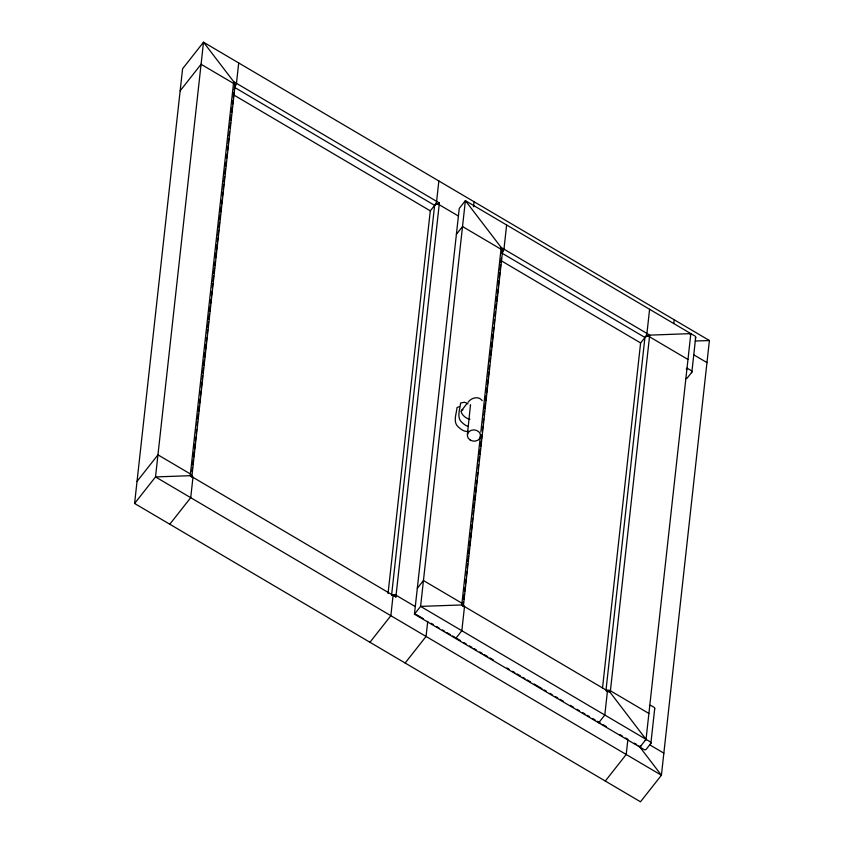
<?xml version="1.0" encoding="UTF-8"?>
<svg xmlns="http://www.w3.org/2000/svg" width="844" height="844" viewBox="0 0 844 844"><rect width="100%" height="100%" fill="white"/><g stroke="black" fill="none" stroke-linecap="round" stroke-linejoin="round"><path stroke-width="1.27" d="M461.257 411.777L461.267 411.144A6.573 3.059 38.2 0 1 462.945 409.794M467.376 434.765L470.498 404.835L470.456 405.584M134.597 503.478L182.589 68.765L203.51 42.2L709.403 340.522L661.411 775.235L640.49 801.8L134.597 503.478L155.518 476.923L203.51 42.2L233.704 81.689L234.991 84.727L234.168 89.949M192.063 471.332L192.506 467.397M192.791 464.77L193.371 459.526M193.656 456.91L194.236 451.667M194.531 449.05L195.101 443.807M195.397 441.18L195.829 437.255M196.262 433.32L196.694 429.385M197.127 425.46L197.57 421.525M197.855 418.898L198.435 413.666M198.72 411.039L199.3 405.795M199.595 403.179L200.028 399.244M200.461 395.308L200.893 391.384M201.326 387.449L201.906 382.205M202.191 379.589L202.634 375.654M202.919 373.037L203.499 367.794M203.784 365.167L204.364 359.924M204.659 357.307L205.229 352.064M205.525 349.437L206.105 344.204M206.39 341.577L206.822 337.642M207.255 333.718L207.698 329.782M207.983 327.166L208.563 321.923M208.848 319.296L209.428 314.052M209.723 311.436L210.293 306.193M210.589 303.576L211.021 299.641M211.454 295.706L211.886 291.771M212.319 287.846L212.762 283.911M213.047 281.295L213.627 276.051M213.912 273.424L214.492 268.181M214.787 265.565L215.22 261.629M215.653 257.705L216.233 252.462M216.518 249.835L217.098 244.591M217.383 241.975L217.826 238.04M218.111 235.423L218.691 230.18M218.976 227.553L219.556 222.31M219.851 219.693L220.421 214.45M220.717 211.833L221.297 206.59M221.582 203.963L222.014 200.039M222.447 196.103L222.89 192.168M223.175 189.552L223.755 184.308M224.04 181.682L224.62 176.449M224.915 173.822L225.485 168.578M225.781 165.962L226.213 162.027M226.646 158.092L227.078 154.167M227.511 150.232L227.954 146.297M228.239 143.68L228.819 138.437M229.104 135.81L229.547 131.886M229.979 127.95L230.56 122.707M230.845 120.091L231.425 114.847M231.71 112.22L232.29 106.988M232.585 104.361L233.018 100.425M233.303 97.809L233.883 92.566M234.991 85.961L191.873 476.522A3.292 2.796 6.3 0 0 190.396 473.969L157.955 454.842L137.034 481.397M238.704 62.952L236.457 83.313A3.292 0.812 -59.5 0 1 234.463 87.322L434.618 205.356A3.302 2.806 6.3 0 1 439.175 204.691L458.324 215.98M388.04 593.543L430.292 210.852L435.188 204.754L439.376 202.971L395.868 596.972L190.206 475.689L155.518 476.923L661.411 775.235L638.887 745.79M391.648 594.598L434.618 205.356A3.292 0.812 -59.5 0 0 436.612 201.336L438.859 180.985M395.287 594.904L395.868 596.972M650.766 743.532L646.293 749.208A1.646 1.393 6.3 0 1 644.014 749.556L641.282 747.932A1.646 1.393 6.3 0 1 640.712 746.138L639.91 747.13L414.457 614.179L459.252 208.447L465.382 200.661L690.835 333.612L646.04 739.344L645.27 740.346A1.646 1.393 6.3 0 1 647.411 740.146L650.154 741.77A1.677 1.424 6.3 0 1 650.808 743.448L650.418 743.965M427.739 621.279L426.062 636.45L405.141 663.015M473.495 206.801L474.054 201.737M480.542 434.713L461.752 604.948L610.223 692.491L646.04 739.344L639.91 747.13M480.837 432.107L501.209 247.514L465.382 200.661L420.597 606.393L414.457 614.179M463.029 605.823L463.462 601.909M463.757 599.293L464.327 594.071M464.622 591.454L465.055 587.54M465.487 583.615L465.92 579.701M466.352 575.777L466.785 571.863M467.217 567.949L467.65 564.024M467.935 561.408L468.515 556.185M468.8 553.58L469.38 548.347M469.665 545.741L470.245 540.508M470.53 537.902L471.11 532.68M471.395 530.064L471.975 524.841M472.26 522.225L472.693 518.311M473.125 514.386L473.558 510.472M473.843 507.856L474.423 502.634M474.708 500.017L475.288 494.795M475.573 492.179L476.153 486.956M476.438 484.351L476.871 480.426M477.303 476.512L477.736 472.587M478.168 468.673L478.601 464.749M479.033 460.835L479.466 456.921M479.761 454.304L480.341 449.082M480.626 446.465L481.207 441.243M481.491 438.627L481.924 434.713M482.357 430.788L482.789 426.874M483.222 422.949L483.654 419.035M484.087 415.121L484.519 411.197M484.804 408.58L485.384 403.358M485.669 400.752L486.249 395.519M486.534 392.914L487.115 387.681M487.399 385.075L487.98 379.853M488.265 377.236L488.845 372.014M489.13 369.398L489.562 365.484M489.995 361.559L490.427 357.645M490.723 355.029L491.292 349.806M491.588 347.19L492.157 341.968M492.453 339.351L493.023 334.129M493.318 331.523L493.751 327.599M494.183 323.685L494.616 319.76M495.048 315.846L495.481 311.921M495.913 308.007L496.346 304.083M496.631 301.477L497.211 296.255M497.496 293.638L497.928 289.724M498.361 285.799L498.941 280.577M499.226 277.961L499.806 272.739M500.091 270.122L500.671 264.9M500.956 262.294L501.389 258.37M463.419 605.77L502.496 251.786M506.632 224.979L503.963 249.128A3.292 0.812 -59.5 0 1 501.969 253.147L644.932 337.452A3.292 2.796 6.3 0 1 649.49 336.788L687.987 359.481M602.542 687.786L640.607 342.949L645.502 336.861L648.857 335.163L690.835 333.612M606.003 690.128L644.932 337.452A3.292 0.812 -59.5 0 0 646.926 333.443L649.595 309.284M673.786 323.558L674.208 319.771M650.903 743.036L654.712 708.538M691.89 371.803L695.699 337.294M394.443 594.735L395.15 596.18L392.966 594.788L391.964 595.379M393.589 594.767L394.348 595.6L392.966 594.788M392.776 594.978L392.07 595.368A3.292 2.796 6.3 0 1 396.058 595.252L415.206 606.541M654.575 709.034L654.617 708.939A1.677 1.424 6.3 0 0 653.963 707.261L651.22 705.647A1.646 1.393 6.3 0 0 649.405 705.616M686.256 369.113L687.027 368.111M180.152 90.846L201.072 64.281L233.514 83.408A3.292 2.796 6.3 0 1 234.463 87.322M169.792 524.229L190.712 497.675L192.959 477.314A3.292 0.812 -59.5 0 0 191.799 477.345M456.404 234.326L462.533 226.54L501.019 249.233A3.292 2.796 6.3 0 1 501.969 253.147L502.496 250.541L501.209 247.514L649.68 335.057L610.223 692.491L607.1 690.74M461.457 410.617L466.89 403.717M369.946 642.263L390.867 615.698L393.104 594.978M417.316 588.31L423.445 580.524L461.942 603.217A3.292 2.796 6.3 0 1 463.261 606.477L462.976 605.201L461.752 604.948L420.597 606.393L646.04 739.344M455.707 638.497L461.837 630.721L464.495 606.562A3.292 0.812 -59.5 0 0 463.345 606.593M695.213 338.222L695.604 337.706A1.677 1.424 6.3 0 0 694.95 336.028L692.207 334.414A1.646 1.393 6.3 0 0 690.065 334.614M691.753 372.299L687.269 377.975A1.646 1.393 6.3 0 1 685.813 378.566M598.67 722.812L604.8 715.026L607.469 690.877A3.292 0.812 -59.5 0 0 606.319 690.909A3.292 2.796 6.3 0 1 610.412 690.772L648.899 713.465M605.296 781.048L626.216 754.483L627.894 739.302L625.626 737.972M468.093 402.272C471.174 397.746 478.58 395.604 482.24 400.636M691.405 372.731L691.795 372.204A1.677 1.424 6.3 0 0 691.141 370.527L688.398 368.912A1.646 1.393 6.3 0 0 686.573 368.881M434.618 205.356L435.188 204.818M459.094 406.681L457.005 407.599C456.52 413.855 452.563 422.274 458.524 427.159C461.225 429.554 464.801 432.244 468.61 431.337M695.171 341.018L709.403 340.522M392.376 594.999L393.536 595.273L392.724 594.798M439.376 202.971L233.704 81.689L190.206 475.689L191.757 476.29M693.768 354.818L706.966 362.603M233.524 94.823L430.292 210.852M501.041 260.648L640.607 342.949M649.553 744.724L663.848 753.154M416.704 614.77L423.319 618.673M431.126 623.273L433.394 624.613M436.781 626.607L439.038 627.947M442.435 629.941L444.693 631.28M446.961 632.61L450.348 634.614M452.616 635.943L454.874 637.283M457.131 638.613L460.529 640.617M463.926 642.611L466.183 643.951M469.58 645.945L471.838 647.285M474.096 648.614L476.364 649.954M479.751 651.948L482.019 653.288M484.277 654.617L487.674 656.621M489.931 657.951L493.318 659.955M506.896 667.952L509.154 669.292M512.551 671.286L514.808 672.626M517.066 673.955L520.463 675.96M522.721 677.289L524.989 678.618M527.247 679.958L530.644 681.952M534.03 683.956L541.953 688.63M544.211 689.959L546.469 691.289M549.866 693.293L552.124 694.623M555.521 696.627L557.779 697.956M560.047 699.296L563.433 701.301M570.217 705.299L573.614 707.293M577.001 709.298L579.269 710.627M582.655 712.631L584.924 713.961M587.181 715.301L589.439 716.63M592.836 718.634L595.094 719.964M597.362 721.303L600.749 723.297M603.017 724.637L606.403 726.631M619.981 734.639L622.239 735.968M634.488 743.195L636.692 744.492M467.977 403.801A8.778 4.083 38.2 0 0 464.284 402.272L460.613 403.021C460.117 409.277 456.171 417.696 462.132 422.58A8.778 4.083 38.2 0 0 467.597 426.273M469.95 419.278A6.689 3.112 38.2 0 1 461.235 411.767M470.119 439.998A6.636 5.634 6 0 0 480.584 436.295A6.636 5.634 6 0 0 471.279 430.303A6.636 5.634 6 0 0 470.119 439.998"/></g></svg>
